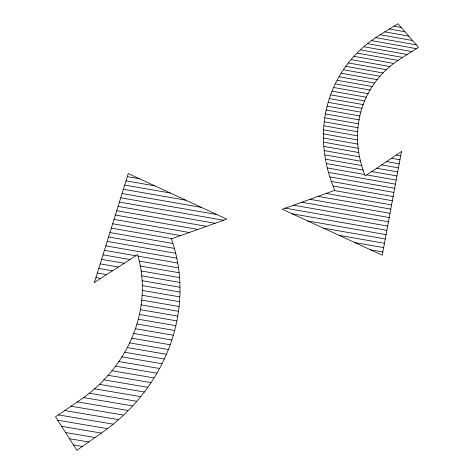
<?xml version="1.0" encoding="UTF-8"?>
<svg xmlns="http://www.w3.org/2000/svg" width="474" height="474" viewBox="0 0 474 474"><rect width="100%" height="100%" fill="white"/><g stroke="black" fill="none" stroke-linecap="round" stroke-linejoin="round"><path stroke-width="0.71" d="M171.416 238.89L226.714 219.13L128.276 173.573L94.403 282.492L137.602 254.615A137.65 125.373 -27.8 0 1 80.331 399.849L55.505 416.836L76.889 450.3L103.569 431.571A177.608 161.782 -28.1 0 0 171.422 238.89M65.531 432.525L95.102 437.52M69.488 438.717L88.762 441.969M73.458 444.932L82.393 446.437M115.419 366.129L156.87 373.198M111.864 370.721L153.937 377.891M108.048 375.295L150.886 382.589M103.729 379.804L147.817 387.305M99.392 384.331L144.226 391.957M94.456 388.781L140.559 396.62M89.296 393.219L136.808 401.288M83.454 397.562L132.264 405.845M77.357 401.887L127.696 410.425M71.053 406.2L123.116 415.023M64.719 410.531L118.512 419.644M58.361 414.886L113.002 424.129M57.668 420.225L107.314 428.615M61.596 426.363L101.406 433.088M142.046 295.249L179.462 301.695M141.667 300.066L179.095 306.512M140.997 304.859L178.384 311.288M140.328 309.67L177.673 316.087M139.344 314.446L176.814 320.88M138.207 319.215L175.73 325.656M136.885 323.973L174.639 330.455M135.291 328.707L173.223 335.213M133.686 333.459L171.76 339.988M131.63 338.158L170.13 344.752M129.509 342.868L168.252 349.498M127.204 347.561L166.374 354.262M124.413 352.2L164.17 358.99M121.617 356.851L161.747 363.706M118.802 361.526L159.311 368.44M115.383 215.036L197.96 229.404M114.033 219.391L189.339 232.485M112.67 223.758L180.683 235.578M111.307 228.142L171.991 238.683M109.938 232.55L172.874 243.47M108.564 236.97L174.42 248.394M107.183 241.408L175.581 253.27M105.797 245.87L176.749 258.158M104.404 250.343L135.801 255.776M137.94 256.15L177.637 263.023M103.006 254.834L130.018 259.509M139.03 261.067L178.378 267.875M101.602 259.349L124.212 263.26M140.12 266.009L179.113 272.751M100.192 263.876L118.376 267.022M141.128 270.95L179.462 277.574M98.776 268.426L112.522 270.802M141.649 275.832L179.794 282.421M97.36 272.994L106.638 274.594M142.117 280.721L179.93 287.244M95.932 277.58L100.731 278.41M142.265 285.573L179.901 292.061M94.498 282.184L94.8 282.237M142.265 290.42L179.83 296.896M329.916 176.909L394.67 188.291M331.314 181.429L393.9 192.42M333.098 186.033L393.136 196.568M334.247 190.536L392.359 200.733M326.171 193.445L391.583 204.91M318.06 196.36L390.807 209.111M309.919 199.293L390.025 213.324M301.742 202.238L389.243 217.548M293.53 205.195L388.455 221.796M127.328 176.636L139.492 178.763M285.283 208.163L387.667 226.057M126.019 180.837L154.868 185.879M292.091 213.774L386.873 230.334M124.709 185.056L170.284 193.019M307.703 220.949L386.073 234.63M123.394 189.286L185.755 200.176M323.369 228.142L385.273 238.943M122.073 193.534L201.278 207.357M339.082 235.359L384.473 243.275M120.746 197.8L216.843 214.562M354.848 242.593L383.667 247.618M119.412 202.084L223.592 220.244M370.662 249.857L382.856 251.978M118.073 206.386L215.083 223.284M116.734 210.705L206.54 226.335M328.233 102.372L361.887 108.339M327.22 106.188L360.886 112.154M326.236 110.021L359.879 115.988M325.537 113.926L359.108 119.869M324.838 117.842L358.492 123.797M324.334 121.806L358.012 127.767M323.961 125.811L357.805 131.796M323.582 129.835L357.597 135.842M323.517 133.923L357.651 139.954M323.446 138.023L357.852 144.102M323.647 142.194L358.249 148.297M396.305 155.016L400.696 155.792M323.884 146.383L358.788 152.539M391.429 158.298L399.955 159.797M324.281 150.613L359.624 156.847M386.535 161.587L399.209 163.82M324.862 154.897L360.518 161.178M381.617 164.893L398.456 167.861M325.46 159.193L361.869 165.604M376.682 168.217L397.704 171.914M326.426 163.571L363.303 170.065M371.729 171.547L396.951 175.984M327.398 167.968L364.743 174.539M366.757 174.894L396.193 180.073M328.523 172.412L395.435 184.173M375.846 37.659L416.379 44.917M371.652 40.634L416.445 48.656M367.563 43.644L411.853 51.571M364.192 46.796L407.243 54.498M360.803 49.96L402.61 57.431M357.402 53.135L398.119 60.411M353.989 56.323L393.787 63.427M351.216 59.635L390.001 66.561M348.491 62.971L386.369 69.731M345.801 66.33L383.205 73.002M343.537 69.779L380.035 76.284M341.268 73.245L377.263 79.656M339.082 76.735L374.691 83.074M337.298 80.313L372.244 86.529M335.509 83.904L370.271 90.084M333.714 87.506L368.292 93.651M332.09 91.156L366.301 97.235M330.745 94.865L364.713 100.903M329.389 98.592L363.28 104.612M394.024 26.141L401.205 27.427M389.432 28.991L404.98 31.782M384.817 31.853L408.766 36.142M380.189 34.721L412.564 40.521M401.484 151.532L382.263 255.184L282.243 209.253L334.774 190.347A154.909 133.692 29.9 0 1 378.596 35.71L397.964 23.7L418.495 47.353L400.411 58.829A120.123 103.605 29.8 0 0 365.193 175.943L401.484 151.532"/></g></svg>
